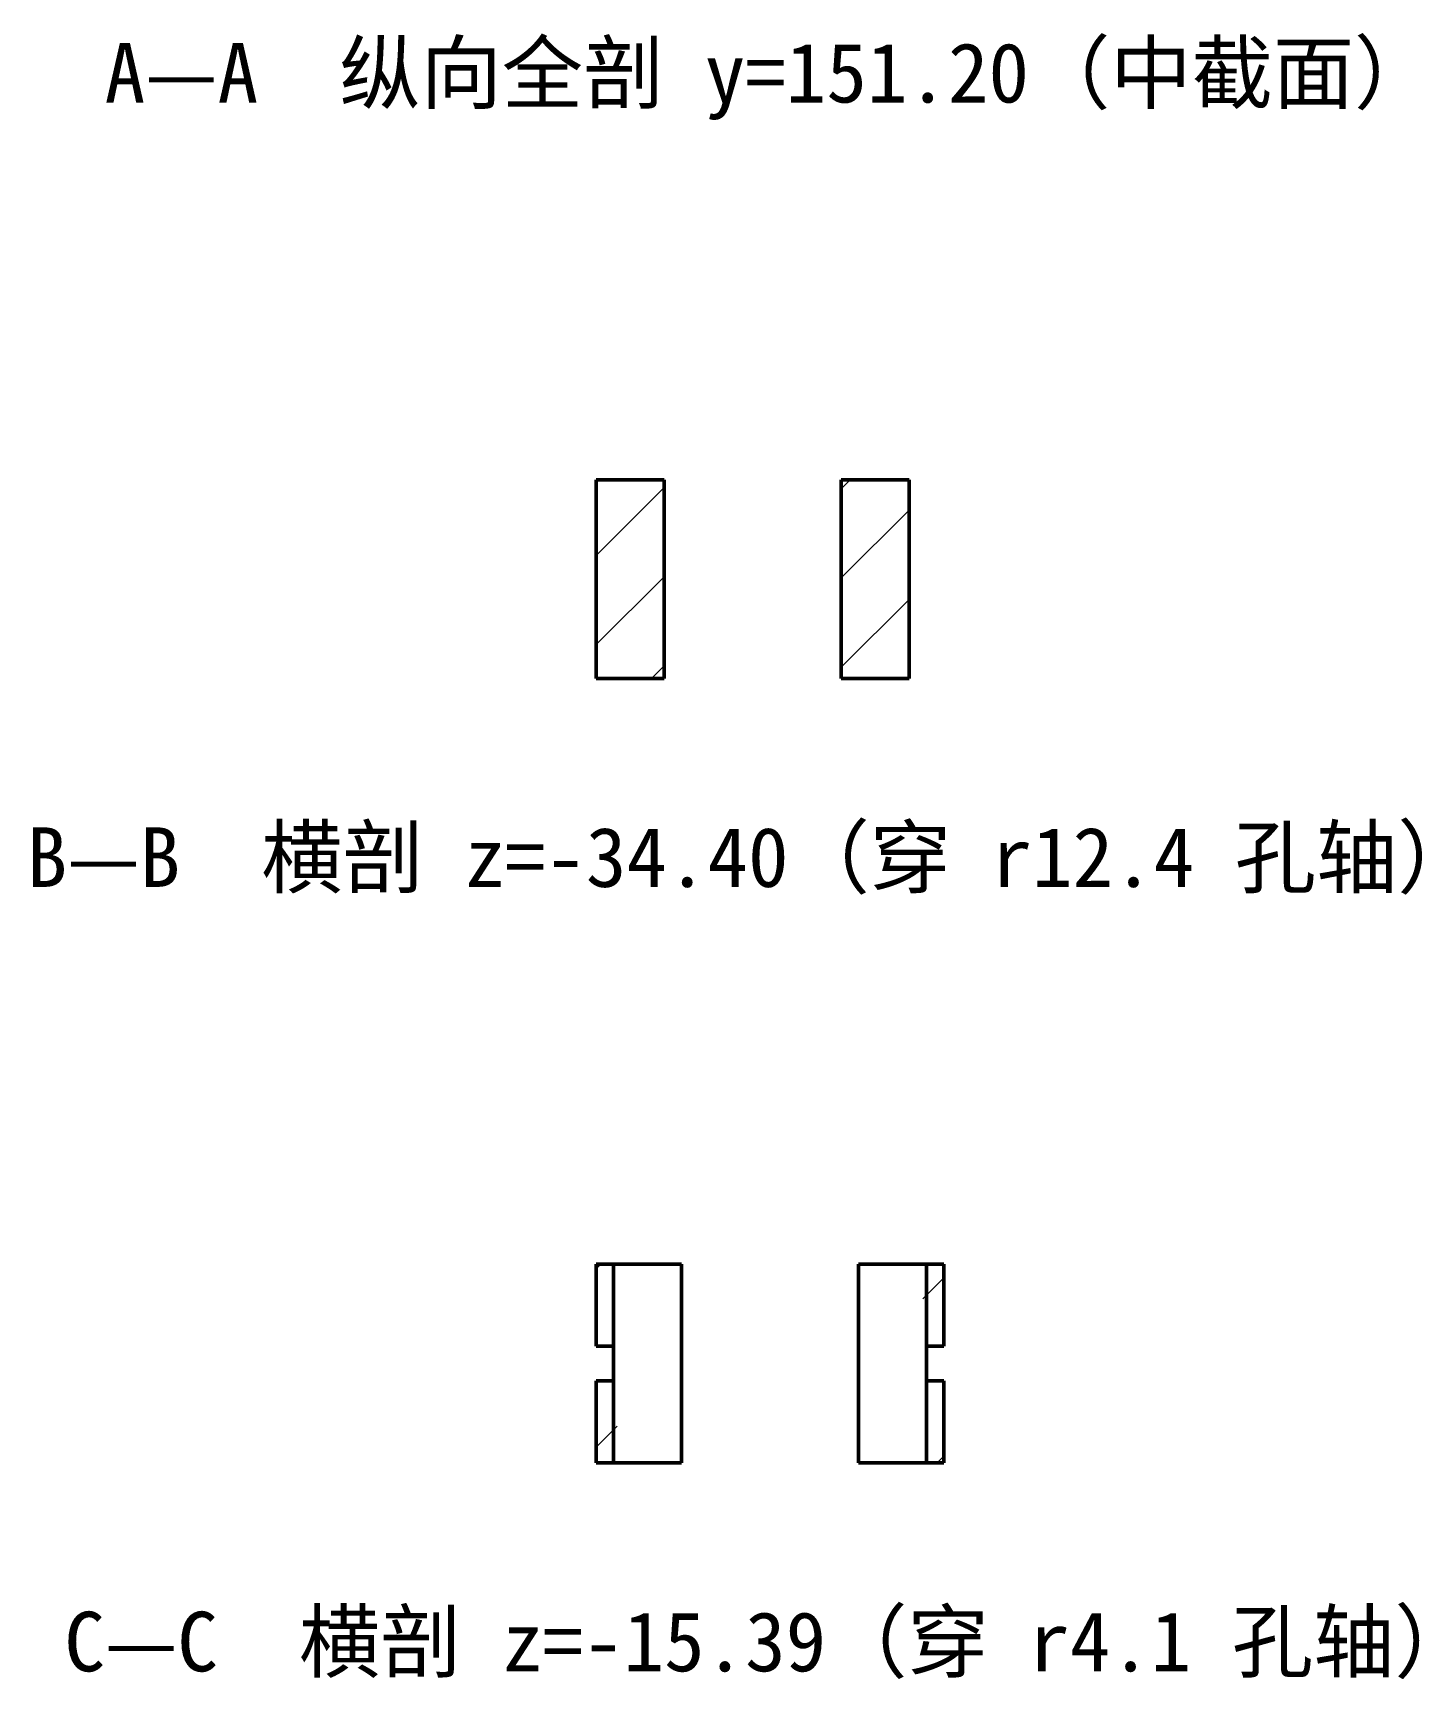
# Model space of a CAD drawing. Header units: millimetres. Extents: x -55 to 113, y -282 to 116.
# Drawn here: x -54.7 to 85.2, y -281.8 to -116 of the extents above; entities that cross this region are included whole.
import ezdxf
from ezdxf.enums import TextEntityAlignment as Align

# ---------------------------------------------------------------- set-up
doc = ezdxf.new("R2010")
doc.units = ezdxf.units.MM
for name, color, linetype, lineweight in [('剖面线', 3, 'Continuous', 18), ('可见轮廓', 7, 'Continuous', 50), ('标注', 2, 'Continuous', 25)]:
    doc.layers.add(name, color=color, linetype=linetype, lineweight=lineweight)
doc.styles.add('中文字体', font='simhei.ttf')

msp = doc.modelspace()

# ---------------------------------------------------------------- hatches: boundary and pattern name
at = {"layer": '剖面线'}
h = msp.add_hatch(dxfattribs=at)
h.set_pattern_fill('ANSI31', scale=2, style=0)
h.paths.add_polyline_path([(2, -181.01), (2, -161.01), (8.83, -161.01), (8.83, -181.01)])
h = msp.add_hatch(dxfattribs=at)
h.set_pattern_fill('ANSI31', scale=2, style=0)
h.paths.add_polyline_path([(26.67, -181.01), (26.67, -161.01), (33.5, -161.01), (33.5, -181.01)])
h = msp.add_hatch(dxfattribs=at)
h.set_pattern_fill('ANSI31', scale=2, style=0)
h.paths.add_polyline_path([(4.1, -240.01), (4.1, -245.88), (2, -245.88), (2, -240.01)])
h = msp.add_hatch(dxfattribs=at)
h.set_pattern_fill('ANSI31', scale=2, style=0)
h.paths.add_polyline_path([(37, -240.01), (37, -245.88), (34.9, -245.88), (34.9, -240.01)])
h = msp.add_hatch(dxfattribs=at)
h.set_pattern_fill('ANSI31', scale=2, style=0)
h.paths.add_polyline_path([(2, -254.14), (4.1, -254.14), (4.1, -260.01), (2, -260.01)])
h = msp.add_hatch(dxfattribs=at)
h.set_pattern_fill('ANSI31', scale=2, style=0)
h.paths.add_polyline_path([(34.9, -254.14), (37, -254.14), (37, -260.01), (34.9, -260.01)])

# ---------------------------------------------------------------- linework, layer by layer
at = {"layer": '可见轮廓'}
for p, q in [((2, -161.01), (2, -181.01)), ((8.13, -161.01), (2, -161.01)), ((8.15, -161.01), (8.13, -161.01)), ((8.17, -161.01), (8.15, -161.01)), ((8.18, -161.01), (8.17, -161.01)), ((8.2, -161.01), (8.18, -161.01)), ((8.22, -161.01), (8.2, -161.01)), ((8.24, -161.01), (8.22, -161.01)), ((8.25, -161.01), (8.24, -161.01)), ((8.27, -161.01), (8.25, -161.01)), ((8.29, -161.01), (8.27, -161.01)), ((8.3, -161.01), (8.29, -161.01)), ((8.32, -161.01), (8.3, -161.01)), ((8.34, -161.01), (8.32, -161.01)), ((8.35, -161.01), (8.34, -161.01)), ((8.37, -161.01), (8.35, -161.01)), ((8.39, -161.01), (8.37, -161.01)), ((8.4, -161.01), (8.39, -161.01)), ((8.42, -161.01), (8.4, -161.01)), ((8.44, -161.01), (8.42, -161.01)), ((8.45, -161.01), (8.44, -161.01)), ((8.47, -161.01), (8.45, -161.01)), ((8.48, -161.01), (8.47, -161.01)), ((8.5, -161.01), (8.48, -161.01)), ((8.51, -161.01), (8.5, -161.01)), ((8.53, -161.01), (8.51, -161.01)), ((8.54, -161.01), (8.53, -161.01)), ((8.55, -161.01), (8.54, -161.01)), ((8.57, -161.01), (8.55, -161.01)), ((8.58, -161.01), (8.57, -161.01)), ((8.6, -161.01), (8.58, -161.01)), ((8.61, -161.01), (8.6, -161.01)), ((8.62, -161.01), (8.61, -161.01)), ((8.63, -161.01), (8.62, -161.01)), ((8.64, -161.01), (8.63, -161.01)), ((8.66, -161.01), (8.64, -161.01)), ((8.67, -161.01), (8.66, -161.01)), ((8.68, -161.01), (8.67, -161.01)), ((8.69, -161.01), (8.68, -161.01)), ((8.7, -161.01), (8.69, -161.01)), ((8.71, -161.01), (8.7, -161.01)), ((8.72, -161.01), (8.71, -161.01)), ((8.73, -161.01), (8.72, -161.01)), ((8.74, -161.01), (8.73, -161.01)), ((8.75, -161.01), (8.74, -161.01)), ((8.75, -161.01), (8.75, -161.01)), ((8.76, -161.01), (8.75, -161.01)), ((8.77, -161.01), (8.76, -161.01)), ((8.78, -161.01), (8.77, -161.01)), ((8.78, -161.01), (8.78, -161.01)), ((8.79, -161.01), (8.78, -161.01)), ((8.8, -161.01), (8.79, -161.01)), ((8.8, -161.01), (8.8, -161.01)), ((8.81, -161.01), (8.8, -161.01)), ((8.81, -161.01), (8.81, -161.01)), ((8.81, -161.01), (8.81, -161.01)), ((8.82, -161.01), (8.81, -161.01)), ((8.82, -161.01), (8.82, -161.01)), ((8.82, -161.01), (8.82, -161.01)), ((8.83, -161.01), (8.82, -161.01)), ((8.83, -161.01), (8.83, -181.01)), ((8.83, -161.01), (8.83, -161.01)), ((8.83, -161.01), (8.83, -161.01)), ((8.83, -161.01), (8.83, -161.01)), ((8.83, -161.01), (8.83, -161.01)), ((8.83, -161.01), (8.83, -161.01)), ((26.67, -161.01), (26.67, -161.01)), ((26.67, -161.01), (26.67, -161.01)), ((26.67, -161.01), (26.67, -161.01)), ((26.67, -161.01), (26.67, -161.01)), ((26.67, -161.01), (26.67, -161.01)), ((26.68, -161.01), (26.67, -161.01)), ((26.67, -161.01), (26.67, -181.01)), ((26.68, -161.01), (26.68, -161.01)), ((26.68, -161.01), (26.68, -161.01)), ((26.69, -161.01), (26.68, -161.01)), ((26.69, -161.01), (26.69, -161.01)), ((26.69, -161.01), (26.69, -161.01)), ((26.7, -161.01), (26.69, -161.01)), ((26.7, -161.01), (26.7, -161.01)), ((26.71, -161.01), (26.7, -161.01)), ((26.72, -161.01), (26.71, -161.01)), ((26.72, -161.01), (26.72, -161.01)), ((26.73, -161.01), (26.72, -161.01)), ((26.74, -161.01), (26.73, -161.01)), ((26.75, -161.01), (26.74, -161.01)), ((26.75, -161.01), (26.75, -161.01)), ((26.76, -161.01), (26.75, -161.01)), ((26.77, -161.01), (26.76, -161.01)), ((26.78, -161.01), (26.77, -161.01)), ((26.79, -161.01), (26.78, -161.01)), ((26.8, -161.01), (26.79, -161.01)), ((26.81, -161.01), (26.8, -161.01)), ((26.82, -161.01), (26.81, -161.01)), ((26.83, -161.01), (26.82, -161.01)), ((26.84, -161.01), (26.83, -161.01)), ((26.86, -161.01), (26.84, -161.01)), ((26.87, -161.01), (26.86, -161.01)), ((26.88, -161.01), (26.87, -161.01)), ((26.89, -161.01), (26.88, -161.01)), ((26.9, -161.01), (26.89, -161.01)), ((26.92, -161.01), (26.9, -161.01)), ((26.93, -161.01), (26.92, -161.01)), ((26.95, -161.01), (26.93, -161.01)), ((26.96, -161.01), (26.95, -161.01)), ((26.97, -161.01), (26.96, -161.01)), ((26.99, -161.01), (26.97, -161.01)), ((27, -161.01), (26.99, -161.01)), ((27.02, -161.01), (27, -161.01)), ((27.03, -161.01), (27.02, -161.01)), ((27.05, -161.01), (27.03, -161.01)), ((27.06, -161.01), (27.05, -161.01)), ((27.08, -161.01), (27.06, -161.01)), ((27.1, -161.01), (27.08, -161.01)), ((27.11, -161.01), (27.1, -161.01)), ((27.13, -161.01), (27.11, -161.01)), ((27.15, -161.01), (27.13, -161.01)), ((27.16, -161.01), (27.15, -161.01)), ((27.18, -161.01), (27.16, -161.01)), ((27.2, -161.01), (27.18, -161.01)), ((27.21, -161.01), (27.2, -161.01)), ((27.23, -161.01), (27.21, -161.01)), ((27.25, -161.01), (27.23, -161.01)), ((27.26, -161.01), (27.25, -161.01)), ((27.28, -161.01), (27.26, -161.01)), ((27.3, -161.01), (27.28, -161.01)), ((27.32, -161.01), (27.3, -161.01)), ((27.33, -161.01), (27.32, -161.01)), ((27.35, -161.01), (27.33, -161.01)), ((27.37, -161.01), (27.35, -161.01)), ((33.5, -161.01), (27.37, -161.01)), ((33.5, -161.01), (33.5, -181.01)), ((8.13, -181.01), (2, -181.01)), ((8.13, -181.01), (8.15, -181.01)), ((8.15, -181.01), (8.17, -181.01)), ((8.17, -181.01), (8.18, -181.01)), ((8.18, -181.01), (8.2, -181.01)), ((8.2, -181.01), (8.22, -181.01)), ((8.22, -181.01), (8.24, -181.01)), ((8.24, -181.01), (8.25, -181.01)), ((8.25, -181.01), (8.27, -181.01)), ((8.27, -181.01), (8.29, -181.01)), ((8.29, -181.01), (8.3, -181.01)), ((8.3, -181.01), (8.32, -181.01)), ((8.32, -181.01), (8.34, -181.01)), ((8.34, -181.01), (8.35, -181.01)), ((8.35, -181.01), (8.37, -181.01)), ((8.37, -181.01), (8.39, -181.01)), ((8.39, -181.01), (8.4, -181.01)), ((8.4, -181.01), (8.42, -181.01)), ((8.42, -181.01), (8.44, -181.01)), ((8.44, -181.01), (8.45, -181.01)), ((8.45, -181.01), (8.47, -181.01)), ((8.47, -181.01), (8.48, -181.01)), ((8.48, -181.01), (8.5, -181.01)), ((8.5, -181.01), (8.51, -181.01)), ((8.51, -181.01), (8.53, -181.01)), ((8.53, -181.01), (8.54, -181.01)), ((8.54, -181.01), (8.55, -181.01)), ((8.55, -181.01), (8.57, -181.01)), ((8.57, -181.01), (8.58, -181.01)), ((8.58, -181.01), (8.6, -181.01)), ((8.6, -181.01), (8.61, -181.01)), ((8.61, -181.01), (8.62, -181.01)), ((8.62, -181.01), (8.63, -181.01)), ((8.63, -181.01), (8.64, -181.01)), ((8.64, -181.01), (8.66, -181.01)), ((8.66, -181.01), (8.67, -181.01)), ((8.67, -181.01), (8.68, -181.01)), ((8.68, -181.01), (8.69, -181.01)), ((8.69, -181.01), (8.7, -181.01)), ((8.7, -181.01), (8.71, -181.01)), ((8.71, -181.01), (8.72, -181.01)), ((8.72, -181.01), (8.73, -181.01)), ((8.73, -181.01), (8.74, -181.01)), ((8.74, -181.01), (8.75, -181.01)), ((8.75, -181.01), (8.76, -181.01)), ((8.75, -181.01), (8.75, -181.01)), ((8.76, -181.01), (8.77, -181.01)), ((8.77, -181.01), (8.78, -181.01)), ((8.78, -181.01), (8.79, -181.01)), ((8.78, -181.01), (8.78, -181.01)), ((8.79, -181.01), (8.8, -181.01)), ((8.8, -181.01), (8.81, -181.01)), ((8.8, -181.01), (8.8, -181.01)), ((8.81, -181.01), (8.82, -181.01)), ((8.81, -181.01), (8.81, -181.01)), ((8.81, -181.01), (8.81, -181.01)), ((8.82, -181.01), (8.83, -181.01)), ((8.82, -181.01), (8.82, -181.01)), ((8.82, -181.01), (8.82, -181.01)), ((8.83, -181.01), (8.83, -181.01)), ((8.83, -181.01), (8.83, -181.01)), ((8.83, -181.01), (8.83, -181.01)), ((8.83, -181.01), (8.83, -181.01)), ((8.83, -181.01), (8.83, -181.01)), ((26.67, -181.01), (26.68, -181.01)), ((26.67, -181.01), (26.67, -181.01)), ((26.67, -181.01), (26.67, -181.01)), ((26.67, -181.01), (26.67, -181.01)), ((26.67, -181.01), (26.67, -181.01)), ((26.67, -181.01), (26.67, -181.01)), ((26.68, -181.01), (26.69, -181.01)), ((26.68, -181.01), (26.68, -181.01)), ((26.68, -181.01), (26.68, -181.01)), ((26.69, -181.01), (26.7, -181.01)), ((26.69, -181.01), (26.69, -181.01)), ((26.69, -181.01), (26.69, -181.01)), ((26.7, -181.01), (26.71, -181.01)), ((26.7, -181.01), (26.7, -181.01)), ((26.71, -181.01), (26.72, -181.01)), ((26.72, -181.01), (26.73, -181.01)), ((26.72, -181.01), (26.72, -181.01)), ((26.73, -181.01), (26.74, -181.01)), ((26.74, -181.01), (26.75, -181.01)), ((26.75, -181.01), (26.76, -181.01)), ((26.75, -181.01), (26.75, -181.01)), ((26.76, -181.01), (26.77, -181.01)), ((26.77, -181.01), (26.78, -181.01)), ((26.78, -181.01), (26.79, -181.01)), ((26.79, -181.01), (26.8, -181.01)), ((26.8, -181.01), (26.81, -181.01)), ((26.81, -181.01), (26.82, -181.01)), ((26.82, -181.01), (26.83, -181.01)), ((26.83, -181.01), (26.84, -181.01)), ((26.84, -181.01), (26.86, -181.01)), ((26.86, -181.01), (26.87, -181.01)), ((26.87, -181.01), (26.88, -181.01)), ((26.88, -181.01), (26.89, -181.01)), ((26.89, -181.01), (26.9, -181.01)), ((26.9, -181.01), (26.92, -181.01)), ((26.92, -181.01), (26.93, -181.01)), ((26.93, -181.01), (26.95, -181.01)), ((26.95, -181.01), (26.96, -181.01)), ((26.96, -181.01), (26.97, -181.01)), ((26.97, -181.01), (26.99, -181.01)), ((26.99, -181.01), (27, -181.01)), ((27, -181.01), (27.02, -181.01)), ((27.02, -181.01), (27.03, -181.01)), ((27.03, -181.01), (27.05, -181.01)), ((27.05, -181.01), (27.06, -181.01)), ((27.06, -181.01), (27.08, -181.01)), ((27.08, -181.01), (27.1, -181.01)), ((27.1, -181.01), (27.11, -181.01)), ((27.11, -181.01), (27.13, -181.01)), ((27.13, -181.01), (27.15, -181.01)), ((27.15, -181.01), (27.16, -181.01)), ((27.16, -181.01), (27.18, -181.01)), ((27.18, -181.01), (27.2, -181.01)), ((27.2, -181.01), (27.21, -181.01)), ((27.21, -181.01), (27.23, -181.01)), ((27.23, -181.01), (27.25, -181.01)), ((27.25, -181.01), (27.26, -181.01)), ((27.26, -181.01), (27.28, -181.01)), ((27.28, -181.01), (27.3, -181.01)), ((27.3, -181.01), (27.32, -181.01)), ((27.32, -181.01), (27.33, -181.01)), ((27.33, -181.01), (27.35, -181.01)), ((27.35, -181.01), (27.37, -181.01)), ((33.5, -181.01), (27.37, -181.01)), ((2, -240.01), (2, -248.26)), ((2, -240.01), (2.01, -240.01)), ((2, -240.01), (2, -240.01)), ((2, -240.01), (2, -240.01)), ((2, -240.01), (2, -240.01)), ((2.01, -240.01), (2.02, -240.01)), ((2.01, -240.01), (2.01, -240.01)), ((2.02, -240.01), (2.03, -240.01)), ((2.02, -240.01), (2.02, -240.01)), ((2.03, -240.01), (2.04, -240.01)), ((2.03, -240.01), (2.03, -240.01)), ((2.04, -240.01), (2.05, -240.01)), ((2.05, -240.01), (2.06, -240.01)), ((2.06, -240.01), (2.07, -240.01)), ((2.07, -240.01), (2.08, -240.01)), ((2.08, -240.01), (2.1, -240.01)), ((2.1, -240.01), (2.11, -240.01)), ((2.11, -240.01), (2.12, -240.01)), ((2.12, -240.01), (2.14, -240.01)), ((2.14, -240.01), (2.15, -240.01)), ((2.15, -240.01), (2.17, -240.01)), ((2.17, -240.01), (2.18, -240.01)), ((2.18, -240.01), (2.2, -240.01)), ((2.2, -240.01), (2.22, -240.01)), ((2.22, -240.01), (2.24, -240.01)), ((2.24, -240.01), (2.26, -240.01)), ((2.26, -240.01), (2.28, -240.01)), ((2.28, -240.01), (2.3, -240.01)), ((2.3, -240.01), (2.32, -240.01)), ((2.32, -240.01), (2.35, -240.01)), ((2.35, -240.01), (2.37, -240.01)), ((2.37, -240.01), (2.39, -240.01)), ((2.39, -240.01), (2.42, -240.01)), ((2.42, -240.01), (2.44, -240.01)), ((2.44, -240.01), (2.47, -240.01)), ((2.47, -240.01), (2.49, -240.01)), ((2.49, -240.01), (2.52, -240.01)), ((2.52, -240.01), (2.55, -240.01)), ((2.55, -240.01), (2.57, -240.01)), ((2.57, -240.01), (2.6, -240.01)), ((2.6, -240.01), (2.63, -240.01)), ((2.63, -240.01), (2.66, -240.01)), ((2.66, -240.01), (2.69, -240.01)), ((2.69, -240.01), (2.72, -240.01)), ((2.72, -240.01), (2.75, -240.01)), ((2.75, -240.01), (2.78, -240.01)), ((2.78, -240.01), (2.81, -240.01)), ((2.81, -240.01), (3.04, -240.01)), ((3.04, -240.01), (3.27, -240.01)), ((3.27, -240.01), (3.49, -240.01)), ((3.49, -240.01), (3.71, -240.01)), ((3.71, -240.01), (3.75, -240.01)), ((3.75, -240.01), (3.75, -260.01)), ((9.88, -240.01), (3.75, -240.01)), ((9.9, -240.01), (9.88, -240.01)), ((9.92, -240.01), (9.9, -240.01)), ((9.93, -240.01), (9.92, -240.01)), ((9.95, -240.01), (9.93, -240.01)), ((9.97, -240.01), (9.95, -240.01)), ((9.99, -240.01), (9.97, -240.01)), ((10, -240.01), (9.99, -240.01)), ((10.02, -240.01), (10, -240.01)), ((10.04, -240.01), (10.02, -240.01)), ((10.05, -240.01), (10.04, -240.01)), ((10.07, -240.01), (10.05, -240.01)), ((10.09, -240.01), (10.07, -240.01)), ((10.1, -240.01), (10.09, -240.01)), ((10.12, -240.01), (10.1, -240.01)), ((10.14, -240.01), (10.12, -240.01)), ((10.15, -240.01), (10.14, -240.01)), ((10.17, -240.01), (10.15, -240.01)), ((10.18, -240.01), (10.17, -240.01)), ((10.2, -240.01), (10.18, -240.01)), ((10.21, -240.01), (10.2, -240.01)), ((10.23, -240.01), (10.21, -240.01)), ((10.24, -240.01), (10.23, -240.01)), ((10.26, -240.01), (10.24, -240.01)), ((10.27, -240.01), (10.26, -240.01)), ((10.29, -240.01), (10.27, -240.01)), ((10.3, -240.01), (10.29, -240.01)), ((10.31, -240.01), (10.3, -240.01)), ((10.33, -240.01), (10.31, -240.01)), ((10.34, -240.01), (10.33, -240.01)), ((10.35, -240.01), (10.34, -240.01)), ((10.37, -240.01), (10.35, -240.01)), ((10.38, -240.01), (10.37, -240.01)), ((10.39, -240.01), (10.38, -240.01)), ((10.4, -240.01), (10.39, -240.01)), ((10.41, -240.01), (10.4, -240.01)), ((10.43, -240.01), (10.41, -240.01)), ((10.44, -240.01), (10.43, -240.01)), ((10.45, -240.01), (10.44, -240.01)), ((10.46, -240.01), (10.45, -240.01)), ((10.47, -240.01), (10.46, -240.01)), ((10.48, -240.01), (10.47, -240.01)), ((10.48, -240.01), (10.48, -240.01)), ((10.49, -240.01), (10.48, -240.01)), ((10.5, -240.01), (10.49, -240.01)), ((10.51, -240.01), (10.5, -240.01)), ((10.52, -240.01), (10.51, -240.01)), ((10.52, -240.01), (10.52, -240.01)), ((10.53, -240.01), (10.52, -240.01)), ((10.54, -240.01), (10.53, -240.01)), ((10.54, -240.01), (10.54, -240.01)), ((10.55, -240.01), (10.54, -240.01)), ((10.55, -240.01), (10.55, -240.01)), ((10.56, -240.01), (10.55, -240.01)), ((10.56, -240.01), (10.56, -240.01)), ((10.57, -240.01), (10.56, -240.01)), ((10.57, -240.01), (10.57, -240.01)), ((10.57, -240.01), (10.57, -240.01)), ((10.58, -240.01), (10.57, -240.01)), ((10.58, -240.01), (10.58, -240.01)), ((10.58, -240.01), (10.58, -240.01)), ((10.58, -240.01), (10.58, -240.01)), ((10.58, -240.01), (10.58, -240.01)), ((10.58, -240.01), (10.58, -240.01)), ((10.58, -240.01), (10.58, -240.01)), ((10.58, -252.67), (10.58, -240.01)), ((28.42, -240.01), (28.42, -240.01)), ((28.42, -240.01), (28.42, -240.01)), ((28.42, -240.01), (28.42, -240.01)), ((28.42, -240.01), (28.42, -240.01)), ((28.42, -240.01), (28.42, -240.01)), ((28.42, -240.01), (28.42, -240.01)), ((28.43, -240.01), (28.42, -240.01)), ((28.42, -252.67), (28.42, -240.01)), ((28.43, -240.01), (28.43, -240.01)), ((28.43, -240.01), (28.43, -240.01)), ((28.44, -240.01), (28.43, -240.01)), ((28.44, -240.01), (28.44, -240.01)), ((28.45, -240.01), (28.44, -240.01)), ((28.45, -240.01), (28.45, -240.01)), ((28.46, -240.01), (28.45, -240.01)), ((28.46, -240.01), (28.46, -240.01)), ((28.47, -240.01), (28.46, -240.01)), ((28.48, -240.01), (28.47, -240.01)), ((28.48, -240.01), (28.48, -240.01)), ((28.49, -240.01), (28.48, -240.01)), ((28.5, -240.01), (28.49, -240.01)), ((28.51, -240.01), (28.5, -240.01)), ((28.52, -240.01), (28.51, -240.01)), ((28.52, -240.01), (28.52, -240.01)), ((28.53, -240.01), (28.52, -240.01)), ((28.54, -240.01), (28.53, -240.01)), ((28.55, -240.01), (28.54, -240.01)), ((28.56, -240.01), (28.55, -240.01)), ((28.57, -240.01), (28.56, -240.01)), ((28.59, -240.01), (28.57, -240.01)), ((28.6, -240.01), (28.59, -240.01)), ((28.61, -240.01), (28.6, -240.01)), ((28.62, -240.01), (28.61, -240.01)), ((28.63, -240.01), (28.62, -240.01)), ((28.65, -240.01), (28.63, -240.01)), ((28.66, -240.01), (28.65, -240.01)), ((28.67, -240.01), (28.66, -240.01)), ((28.69, -240.01), (28.67, -240.01)), ((28.7, -240.01), (28.69, -240.01)), ((28.71, -240.01), (28.7, -240.01)), ((28.73, -240.01), (28.71, -240.01)), ((28.74, -240.01), (28.73, -240.01)), ((28.76, -240.01), (28.74, -240.01)), ((28.77, -240.01), (28.76, -240.01)), ((28.79, -240.01), (28.77, -240.01)), ((28.8, -240.01), (28.79, -240.01)), ((28.82, -240.01), (28.8, -240.01)), ((28.83, -240.01), (28.82, -240.01)), ((28.85, -240.01), (28.83, -240.01)), ((28.86, -240.01), (28.85, -240.01)), ((28.88, -240.01), (28.86, -240.01)), ((28.9, -240.01), (28.88, -240.01)), ((28.91, -240.01), (28.9, -240.01)), ((28.93, -240.01), (28.91, -240.01)), ((28.95, -240.01), (28.93, -240.01)), ((28.96, -240.01), (28.95, -240.01)), ((28.98, -240.01), (28.96, -240.01)), ((29, -240.01), (28.98, -240.01)), ((29.01, -240.01), (29, -240.01)), ((29.03, -240.01), (29.01, -240.01)), ((29.05, -240.01), (29.03, -240.01)), ((29.07, -240.01), (29.05, -240.01)), ((29.08, -240.01), (29.07, -240.01)), ((29.1, -240.01), (29.08, -240.01)), ((29.12, -240.01), (29.1, -240.01)), ((35.25, -240.01), (29.12, -240.01)), ((35.25, -240.01), (35.25, -260.01)), ((35.29, -240.01), (35.25, -240.01)), ((35.51, -240.01), (35.29, -240.01)), ((35.73, -240.01), (35.51, -240.01)), ((35.96, -240.01), (35.73, -240.01)), ((36.19, -240.01), (35.96, -240.01)), ((36.22, -240.01), (36.19, -240.01)), ((36.25, -240.01), (36.22, -240.01)), ((36.28, -240.01), (36.25, -240.01)), ((36.31, -240.01), (36.28, -240.01)), ((36.34, -240.01), (36.31, -240.01)), ((36.37, -240.01), (36.34, -240.01)), ((36.4, -240.01), (36.37, -240.01)), ((36.43, -240.01), (36.4, -240.01)), ((36.45, -240.01), (36.43, -240.01)), ((36.48, -240.01), (36.45, -240.01)), ((36.51, -240.01), (36.48, -240.01)), ((36.53, -240.01), (36.51, -240.01)), ((36.56, -240.01), (36.53, -240.01)), ((36.58, -240.01), (36.56, -240.01)), ((36.61, -240.01), (36.58, -240.01)), ((36.63, -240.01), (36.61, -240.01)), ((36.65, -240.01), (36.63, -240.01)), ((36.68, -240.01), (36.65, -240.01)), ((36.7, -240.01), (36.68, -240.01)), ((36.72, -240.01), (36.7, -240.01)), ((36.74, -240.01), (36.72, -240.01)), ((36.76, -240.01), (36.74, -240.01)), ((36.78, -240.01), (36.76, -240.01)), ((36.8, -240.01), (36.78, -240.01)), ((36.82, -240.01), (36.8, -240.01)), ((36.83, -240.01), (36.82, -240.01)), ((36.85, -240.01), (36.83, -240.01)), ((36.86, -240.01), (36.85, -240.01)), ((36.88, -240.01), (36.86, -240.01)), ((36.89, -240.01), (36.88, -240.01)), ((36.9, -240.01), (36.89, -240.01)), ((36.92, -240.01), (36.9, -240.01)), ((36.93, -240.01), (36.92, -240.01)), ((36.94, -240.01), (36.93, -240.01)), ((36.95, -240.01), (36.94, -240.01)), ((36.96, -240.01), (36.95, -240.01)), ((36.97, -240.01), (36.96, -240.01)), ((36.97, -240.01), (36.97, -240.01)), ((36.98, -240.01), (36.97, -240.01)), ((36.98, -240.01), (36.98, -240.01)), ((36.99, -240.01), (36.98, -240.01)), ((36.99, -240.01), (36.99, -240.01)), ((37, -240.01), (36.99, -240.01)), ((37, -240.01), (37, -248.26)), ((37, -240.01), (37, -240.01)), ((37, -240.01), (37, -240.01)), ((37, -240.01), (37, -240.01)), ((2, -248.26), (2, -248.26)), ((2, -248.26), (2, -248.26)), ((2, -248.26), (2, -248.26)), ((2.01, -248.26), (2, -248.26)), ((2.01, -248.26), (2.01, -248.26)), ((2.02, -248.26), (2.01, -248.26)), ((2.02, -248.26), (2.02, -248.26)), ((2.03, -248.26), (2.02, -248.26)), ((2.03, -248.26), (2.03, -248.26)), ((2.04, -248.26), (2.03, -248.26)), ((2.05, -248.26), (2.04, -248.26)), ((2.06, -248.26), (2.05, -248.26)), ((2.07, -248.26), (2.06, -248.26)), ((2.08, -248.26), (2.07, -248.26)), ((2.1, -248.26), (2.08, -248.26)), ((2.11, -248.26), (2.1, -248.26)), ((2.12, -248.26), (2.11, -248.26)), ((2.14, -248.26), (2.12, -248.26)), ((2.15, -248.26), (2.14, -248.26)), ((2.17, -248.26), (2.15, -248.26)), ((2.18, -248.26), (2.17, -248.26)), ((2.2, -248.26), (2.18, -248.26)), ((2.22, -248.26), (2.2, -248.26)), ((2.24, -248.26), (2.22, -248.26)), ((2.26, -248.26), (2.24, -248.26)), ((2.28, -248.26), (2.26, -248.26)), ((2.3, -248.26), (2.28, -248.26)), ((2.32, -248.26), (2.3, -248.26)), ((2.35, -248.26), (2.32, -248.26)), ((2.37, -248.26), (2.35, -248.26)), ((2.39, -248.26), (2.37, -248.26)), ((2.42, -248.26), (2.39, -248.26)), ((2.44, -248.26), (2.42, -248.26)), ((2.47, -248.26), (2.44, -248.26)), ((2.49, -248.26), (2.47, -248.26)), ((2.52, -248.26), (2.49, -248.26)), ((2.55, -248.26), (2.52, -248.26)), ((2.57, -248.26), (2.55, -248.26)), ((2.6, -248.26), (2.57, -248.26)), ((2.63, -248.26), (2.6, -248.26)), ((2.66, -248.26), (2.63, -248.26)), ((2.69, -248.26), (2.66, -248.26)), ((2.72, -248.26), (2.69, -248.26)), ((2.75, -248.26), (2.72, -248.26)), ((2.78, -248.26), (2.75, -248.26)), ((2.81, -248.26), (2.78, -248.26)), ((3.04, -248.26), (2.81, -248.26)), ((3.27, -248.26), (3.04, -248.26)), ((3.5, -248.26), (3.27, -248.26)), ((3.72, -248.26), (3.5, -248.26)), ((3.75, -248.26), (3.72, -248.26)), ((35.25, -248.26), (35.28, -248.26)), ((35.28, -248.26), (35.5, -248.26)), ((35.5, -248.26), (35.73, -248.26)), ((35.73, -248.26), (35.96, -248.26)), ((35.96, -248.26), (36.19, -248.26)), ((36.19, -248.26), (36.22, -248.26)), ((36.22, -248.26), (36.25, -248.26)), ((36.25, -248.26), (36.28, -248.26)), ((36.28, -248.26), (36.31, -248.26)), ((36.31, -248.26), (36.34, -248.26)), ((36.34, -248.26), (36.37, -248.26)), ((36.37, -248.26), (36.4, -248.26)), ((36.4, -248.26), (36.43, -248.26)), ((36.43, -248.26), (36.45, -248.26)), ((36.45, -248.26), (36.48, -248.26)), ((36.48, -248.26), (36.51, -248.26)), ((36.51, -248.26), (36.53, -248.26)), ((36.53, -248.26), (36.56, -248.26)), ((36.56, -248.26), (36.58, -248.26)), ((36.58, -248.26), (36.61, -248.26)), ((36.61, -248.26), (36.63, -248.26)), ((36.63, -248.26), (36.65, -248.26)), ((36.65, -248.26), (36.68, -248.26)), ((36.68, -248.26), (36.7, -248.26)), ((36.7, -248.26), (36.72, -248.26)), ((36.72, -248.26), (36.74, -248.26)), ((36.74, -248.26), (36.76, -248.26)), ((36.76, -248.26), (36.78, -248.26)), ((36.78, -248.26), (36.8, -248.26)), ((36.8, -248.26), (36.82, -248.26)), ((36.82, -248.26), (36.83, -248.26)), ((36.83, -248.26), (36.85, -248.26)), ((36.85, -248.26), (36.86, -248.26)), ((36.86, -248.26), (36.88, -248.26)), ((36.88, -248.26), (36.89, -248.26)), ((36.89, -248.26), (36.9, -248.26)), ((36.9, -248.26), (36.92, -248.26)), ((36.92, -248.26), (36.93, -248.26)), ((36.93, -248.26), (36.94, -248.26)), ((36.94, -248.26), (36.95, -248.26)), ((36.95, -248.26), (36.96, -248.26)), ((36.96, -248.26), (36.97, -248.26)), ((36.97, -248.26), (36.98, -248.26)), ((36.97, -248.26), (36.97, -248.26)), ((36.98, -248.26), (36.99, -248.26)), ((36.98, -248.26), (36.98, -248.26)), ((36.99, -248.26), (37, -248.26)), ((36.99, -248.26), (36.99, -248.26)), ((37, -248.26), (37, -248.26)), ((37, -248.26), (37, -248.26)), ((37, -248.26), (37, -248.26)), ((2, -251.76), (2, -260.01)), ((2, -251.76), (2, -251.76)), ((2, -251.76), (2, -251.76)), ((2, -251.76), (2, -251.76)), ((2.01, -251.76), (2, -251.76)), ((2.01, -251.76), (2.01, -251.76)), ((2.02, -251.76), (2.01, -251.76)), ((2.02, -251.76), (2.02, -251.76)), ((2.03, -251.76), (2.02, -251.76)), ((2.03, -251.76), (2.03, -251.76)), ((2.04, -251.76), (2.03, -251.76)), ((2.05, -251.76), (2.04, -251.76)), ((2.06, -251.76), (2.05, -251.76)), ((2.07, -251.76), (2.06, -251.76)), ((2.08, -251.76), (2.07, -251.76)), ((2.1, -251.76), (2.08, -251.76)), ((2.11, -251.76), (2.1, -251.76)), ((2.12, -251.76), (2.11, -251.76)), ((2.14, -251.76), (2.12, -251.76)), ((2.15, -251.76), (2.14, -251.76)), ((2.17, -251.76), (2.15, -251.76)), ((2.18, -251.76), (2.17, -251.76)), ((2.2, -251.76), (2.18, -251.76)), ((2.22, -251.76), (2.2, -251.76)), ((2.24, -251.76), (2.22, -251.76)), ((2.26, -251.76), (2.24, -251.76)), ((2.28, -251.76), (2.26, -251.76)), ((2.3, -251.76), (2.28, -251.76)), ((2.32, -251.76), (2.3, -251.76)), ((2.35, -251.76), (2.32, -251.76)), ((2.37, -251.76), (2.35, -251.76)), ((2.39, -251.76), (2.37, -251.76)), ((2.42, -251.76), (2.39, -251.76)), ((2.44, -251.76), (2.42, -251.76)), ((2.47, -251.76), (2.44, -251.76)), ((2.49, -251.76), (2.47, -251.76)), ((2.52, -251.76), (2.49, -251.76)), ((2.55, -251.76), (2.52, -251.76)), ((2.57, -251.76), (2.55, -251.76)), ((2.6, -251.76), (2.57, -251.76)), ((2.63, -251.76), (2.6, -251.76)), ((2.66, -251.76), (2.63, -251.76)), ((2.69, -251.76), (2.66, -251.76)), ((2.72, -251.76), (2.69, -251.76)), ((2.75, -251.76), (2.72, -251.76)), ((2.78, -251.76), (2.75, -251.76)), ((2.81, -251.76), (2.78, -251.76)), ((3.04, -251.76), (2.81, -251.76)), ((3.27, -251.76), (3.04, -251.76)), ((3.5, -251.76), (3.27, -251.76)), ((3.72, -251.76), (3.5, -251.76)), ((3.75, -251.76), (3.72, -251.76)), ((35.25, -251.76), (35.28, -251.76)), ((35.28, -251.76), (35.5, -251.76)), ((35.5, -251.76), (35.73, -251.76)), ((35.73, -251.76), (35.96, -251.76)), ((35.96, -251.76), (36.19, -251.76)), ((36.19, -251.76), (36.22, -251.76)), ((36.22, -251.76), (36.25, -251.76)), ((36.25, -251.76), (36.28, -251.76)), ((36.28, -251.76), (36.31, -251.76)), ((36.31, -251.76), (36.34, -251.76)), ((36.34, -251.76), (36.37, -251.76)), ((36.37, -251.76), (36.4, -251.76)), ((36.4, -251.76), (36.43, -251.76)), ((36.43, -251.76), (36.45, -251.76)), ((36.45, -251.76), (36.48, -251.76)), ((36.48, -251.76), (36.51, -251.76)), ((36.51, -251.76), (36.53, -251.76)), ((36.53, -251.76), (36.56, -251.76)), ((36.56, -251.76), (36.58, -251.76)), ((36.58, -251.76), (36.61, -251.76)), ((36.61, -251.76), (36.63, -251.76)), ((36.63, -251.76), (36.65, -251.76)), ((36.65, -251.76), (36.68, -251.76)), ((36.68, -251.76), (36.7, -251.76)), ((36.7, -251.76), (36.72, -251.76)), ((36.72, -251.76), (36.74, -251.76)), ((36.74, -251.76), (36.76, -251.76)), ((36.76, -251.76), (36.78, -251.76)), ((36.78, -251.76), (36.8, -251.76)), ((36.8, -251.76), (36.82, -251.76)), ((36.82, -251.76), (36.83, -251.76)), ((36.83, -251.76), (36.85, -251.76)), ((36.85, -251.76), (36.86, -251.76)), ((36.86, -251.76), (36.88, -251.76)), ((36.88, -251.76), (36.89, -251.76)), ((36.89, -251.76), (36.9, -251.76)), ((36.9, -251.76), (36.92, -251.76)), ((36.92, -251.76), (36.93, -251.76)), ((36.93, -251.76), (36.94, -251.76)), ((36.94, -251.76), (36.95, -251.76)), ((36.95, -251.76), (36.96, -251.76)), ((36.96, -251.76), (36.97, -251.76)), ((36.97, -251.76), (36.98, -251.76)), ((36.97, -251.76), (36.97, -251.76)), ((36.98, -251.76), (36.99, -251.76)), ((36.98, -251.76), (36.98, -251.76)), ((36.99, -251.76), (37, -251.76)), ((36.99, -251.76), (36.99, -251.76)), ((37, -251.76), (37, -260.01)), ((37, -251.76), (37, -251.76)), ((37, -251.76), (37, -251.76)), ((37, -251.76), (37, -251.76)), ((10.58, -252.67), (10.58, -260.01)), ((28.42, -252.67), (28.42, -260.01)), ((2, -260.01), (2, -260.01)), ((2, -260.01), (2, -260.01)), ((2, -260.01), (2, -260.01)), ((2.01, -260.01), (2, -260.01)), ((2.01, -260.01), (2.01, -260.01)), ((2.02, -260.01), (2.01, -260.01)), ((2.02, -260.01), (2.02, -260.01)), ((2.03, -260.01), (2.02, -260.01)), ((2.03, -260.01), (2.03, -260.01)), ((2.04, -260.01), (2.03, -260.01)), ((2.05, -260.01), (2.04, -260.01)), ((2.06, -260.01), (2.05, -260.01)), ((2.07, -260.01), (2.06, -260.01)), ((2.08, -260.01), (2.07, -260.01)), ((2.1, -260.01), (2.08, -260.01)), ((2.11, -260.01), (2.1, -260.01)), ((2.12, -260.01), (2.11, -260.01)), ((2.14, -260.01), (2.12, -260.01)), ((2.15, -260.01), (2.14, -260.01)), ((2.17, -260.01), (2.15, -260.01)), ((2.18, -260.01), (2.17, -260.01)), ((2.2, -260.01), (2.18, -260.01)), ((2.22, -260.01), (2.2, -260.01)), ((2.24, -260.01), (2.22, -260.01)), ((2.26, -260.01), (2.24, -260.01)), ((2.28, -260.01), (2.26, -260.01)), ((2.3, -260.01), (2.28, -260.01)), ((2.32, -260.01), (2.3, -260.01)), ((2.35, -260.01), (2.32, -260.01)), ((2.37, -260.01), (2.35, -260.01)), ((2.39, -260.01), (2.37, -260.01)), ((2.42, -260.01), (2.39, -260.01)), ((2.44, -260.01), (2.42, -260.01)), ((2.47, -260.01), (2.44, -260.01)), ((2.49, -260.01), (2.47, -260.01)), ((2.52, -260.01), (2.49, -260.01)), ((2.55, -260.01), (2.52, -260.01)), ((2.57, -260.01), (2.55, -260.01)), ((2.6, -260.01), (2.57, -260.01)), ((2.63, -260.01), (2.6, -260.01)), ((2.66, -260.01), (2.63, -260.01)), ((2.69, -260.01), (2.66, -260.01)), ((2.72, -260.01), (2.69, -260.01)), ((2.75, -260.01), (2.72, -260.01)), ((2.78, -260.01), (2.75, -260.01)), ((2.81, -260.01), (2.78, -260.01)), ((3.04, -260.01), (2.81, -260.01)), ((3.27, -260.01), (3.04, -260.01)), ((3.49, -260.01), (3.27, -260.01)), ((3.71, -260.01), (3.49, -260.01)), ((3.75, -260.01), (3.71, -260.01)), ((9.88, -260.01), (3.75, -260.01)), ((9.88, -260.01), (9.9, -260.01)), ((9.9, -260.01), (9.92, -260.01)), ((9.92, -260.01), (9.93, -260.01)), ((9.93, -260.01), (9.95, -260.01)), ((9.95, -260.01), (9.97, -260.01)), ((9.97, -260.01), (9.99, -260.01)), ((9.99, -260.01), (10, -260.01)), ((10, -260.01), (10.02, -260.01)), ((10.02, -260.01), (10.04, -260.01)), ((10.04, -260.01), (10.05, -260.01)), ((10.05, -260.01), (10.07, -260.01)), ((10.07, -260.01), (10.09, -260.01)), ((10.09, -260.01), (10.1, -260.01)), ((10.1, -260.01), (10.12, -260.01)), ((10.12, -260.01), (10.14, -260.01)), ((10.14, -260.01), (10.15, -260.01)), ((10.15, -260.01), (10.17, -260.01)), ((10.17, -260.01), (10.18, -260.01)), ((10.18, -260.01), (10.2, -260.01)), ((10.2, -260.01), (10.21, -260.01)), ((10.21, -260.01), (10.23, -260.01)), ((10.23, -260.01), (10.24, -260.01)), ((10.24, -260.01), (10.26, -260.01)), ((10.26, -260.01), (10.27, -260.01)), ((10.27, -260.01), (10.29, -260.01)), ((10.29, -260.01), (10.3, -260.01)), ((10.3, -260.01), (10.31, -260.01)), ((10.31, -260.01), (10.33, -260.01)), ((10.33, -260.01), (10.34, -260.01)), ((10.34, -260.01), (10.35, -260.01)), ((10.35, -260.01), (10.37, -260.01)), ((10.37, -260.01), (10.38, -260.01)), ((10.38, -260.01), (10.39, -260.01)), ((10.39, -260.01), (10.4, -260.01)), ((10.4, -260.01), (10.41, -260.01)), ((10.41, -260.01), (10.43, -260.01)), ((10.43, -260.01), (10.44, -260.01)), ((10.44, -260.01), (10.45, -260.01)), ((10.45, -260.01), (10.46, -260.01)), ((10.46, -260.01), (10.47, -260.01)), ((10.47, -260.01), (10.48, -260.01)), ((10.48, -260.01), (10.49, -260.01)), ((10.48, -260.01), (10.48, -260.01)), ((10.49, -260.01), (10.5, -260.01)), ((10.5, -260.01), (10.51, -260.01)), ((10.51, -260.01), (10.52, -260.01)), ((10.52, -260.01), (10.53, -260.01)), ((10.52, -260.01), (10.52, -260.01)), ((10.53, -260.01), (10.54, -260.01)), ((10.54, -260.01), (10.55, -260.01)), ((10.54, -260.01), (10.54, -260.01)), ((10.55, -260.01), (10.56, -260.01)), ((10.55, -260.01), (10.55, -260.01)), ((10.56, -260.01), (10.57, -260.01)), ((10.56, -260.01), (10.56, -260.01)), ((10.57, -260.01), (10.58, -260.01)), ((10.57, -260.01), (10.57, -260.01)), ((10.57, -260.01), (10.57, -260.01)), ((10.58, -260.01), (10.58, -260.01)), ((10.58, -260.01), (10.58, -260.01)), ((10.58, -260.01), (10.58, -260.01)), ((10.58, -260.01), (10.58, -260.01)), ((10.58, -260.01), (10.58, -260.01)), ((10.58, -260.01), (10.58, -260.01)), ((28.42, -260.01), (28.43, -260.01)), ((28.42, -260.01), (28.42, -260.01)), ((28.42, -260.01), (28.42, -260.01)), ((28.42, -260.01), (28.42, -260.01)), ((28.42, -260.01), (28.42, -260.01)), ((28.42, -260.01), (28.42, -260.01)), ((28.42, -260.01), (28.42, -260.01)), ((28.43, -260.01), (28.44, -260.01)), ((28.43, -260.01), (28.43, -260.01)), ((28.43, -260.01), (28.43, -260.01)), ((28.44, -260.01), (28.45, -260.01)), ((28.44, -260.01), (28.44, -260.01)), ((28.45, -260.01), (28.46, -260.01)), ((28.45, -260.01), (28.45, -260.01)), ((28.46, -260.01), (28.47, -260.01)), ((28.46, -260.01), (28.46, -260.01)), ((28.47, -260.01), (28.48, -260.01)), ((28.48, -260.01), (28.49, -260.01)), ((28.48, -260.01), (28.48, -260.01)), ((28.49, -260.01), (28.5, -260.01)), ((28.5, -260.01), (28.51, -260.01)), ((28.51, -260.01), (28.52, -260.01)), ((28.52, -260.01), (28.53, -260.01)), ((28.52, -260.01), (28.52, -260.01)), ((28.53, -260.01), (28.54, -260.01)), ((28.54, -260.01), (28.55, -260.01)), ((28.55, -260.01), (28.56, -260.01)), ((28.56, -260.01), (28.57, -260.01)), ((28.57, -260.01), (28.59, -260.01)), ((28.59, -260.01), (28.6, -260.01)), ((28.6, -260.01), (28.61, -260.01)), ((28.61, -260.01), (28.62, -260.01)), ((28.62, -260.01), (28.63, -260.01)), ((28.63, -260.01), (28.65, -260.01)), ((28.65, -260.01), (28.66, -260.01)), ((28.66, -260.01), (28.67, -260.01)), ((28.67, -260.01), (28.69, -260.01)), ((28.69, -260.01), (28.7, -260.01)), ((28.7, -260.01), (28.71, -260.01)), ((28.71, -260.01), (28.73, -260.01)), ((28.73, -260.01), (28.74, -260.01)), ((28.74, -260.01), (28.76, -260.01)), ((28.76, -260.01), (28.77, -260.01)), ((28.77, -260.01), (28.79, -260.01)), ((28.79, -260.01), (28.8, -260.01)), ((28.8, -260.01), (28.82, -260.01)), ((28.82, -260.01), (28.83, -260.01)), ((28.83, -260.01), (28.85, -260.01)), ((28.85, -260.01), (28.86, -260.01)), ((28.86, -260.01), (28.88, -260.01)), ((28.88, -260.01), (28.9, -260.01)), ((28.9, -260.01), (28.91, -260.01)), ((28.91, -260.01), (28.93, -260.01)), ((28.93, -260.01), (28.95, -260.01)), ((28.95, -260.01), (28.96, -260.01)), ((28.96, -260.01), (28.98, -260.01)), ((28.98, -260.01), (29, -260.01)), ((29, -260.01), (29.01, -260.01)), ((29.01, -260.01), (29.03, -260.01)), ((29.03, -260.01), (29.05, -260.01)), ((29.05, -260.01), (29.07, -260.01)), ((29.07, -260.01), (29.08, -260.01)), ((29.08, -260.01), (29.1, -260.01)), ((29.1, -260.01), (29.12, -260.01)), ((35.25, -260.01), (29.12, -260.01)), ((35.25, -260.01), (35.29, -260.01)), ((35.29, -260.01), (35.51, -260.01)), ((35.51, -260.01), (35.73, -260.01)), ((35.73, -260.01), (35.96, -260.01)), ((35.96, -260.01), (36.19, -260.01)), ((36.19, -260.01), (36.22, -260.01)), ((36.22, -260.01), (36.25, -260.01)), ((36.25, -260.01), (36.28, -260.01)), ((36.28, -260.01), (36.31, -260.01)), ((36.31, -260.01), (36.34, -260.01)), ((36.34, -260.01), (36.37, -260.01)), ((36.37, -260.01), (36.4, -260.01)), ((36.4, -260.01), (36.43, -260.01)), ((36.43, -260.01), (36.45, -260.01)), ((36.45, -260.01), (36.48, -260.01)), ((36.48, -260.01), (36.51, -260.01)), ((36.51, -260.01), (36.53, -260.01)), ((36.53, -260.01), (36.56, -260.01)), ((36.56, -260.01), (36.58, -260.01)), ((36.58, -260.01), (36.61, -260.01)), ((36.61, -260.01), (36.63, -260.01)), ((36.63, -260.01), (36.65, -260.01)), ((36.65, -260.01), (36.68, -260.01)), ((36.68, -260.01), (36.7, -260.01)), ((36.7, -260.01), (36.72, -260.01)), ((36.72, -260.01), (36.74, -260.01)), ((36.74, -260.01), (36.76, -260.01)), ((36.76, -260.01), (36.78, -260.01)), ((36.78, -260.01), (36.8, -260.01)), ((36.8, -260.01), (36.82, -260.01)), ((36.82, -260.01), (36.83, -260.01)), ((36.83, -260.01), (36.85, -260.01)), ((36.85, -260.01), (36.86, -260.01)), ((36.86, -260.01), (36.88, -260.01)), ((36.88, -260.01), (36.89, -260.01)), ((36.89, -260.01), (36.9, -260.01)), ((36.9, -260.01), (36.92, -260.01)), ((36.92, -260.01), (36.93, -260.01)), ((36.93, -260.01), (36.94, -260.01)), ((36.94, -260.01), (36.95, -260.01)), ((36.95, -260.01), (36.96, -260.01)), ((36.96, -260.01), (36.97, -260.01)), ((36.97, -260.01), (36.98, -260.01)), ((36.97, -260.01), (36.97, -260.01)), ((36.98, -260.01), (36.99, -260.01)), ((36.98, -260.01), (36.98, -260.01)), ((36.99, -260.01), (37, -260.01)), ((36.99, -260.01), (36.99, -260.01)), ((37, -260.01), (37, -260.01)), ((37, -260.01), (37, -260.01)), ((37, -260.01), (37, -260.01))]:
    msp.add_line(p, q, dxfattribs=at)

# ---------------------------------------------------------------- texts
at = {"layer": '标注', "style": '中文字体'}
for s, p in [('A—A  纵向全剖 y=151.20（中截面）', (19.5, -120.01)), ('B—B  横剖 z=-34.40（穿 r12.4 孔轴）', (17.75, -199.01)), ('C—C  横剖 z=-15.39（穿 r4.1 孔轴）', (19.5, -278.01))]:
    msp.add_text(s, height=6, dxfattribs=at).set_placement(p, align=Align.MIDDLE_CENTER)

doc.saveas('drawing.dxf')
